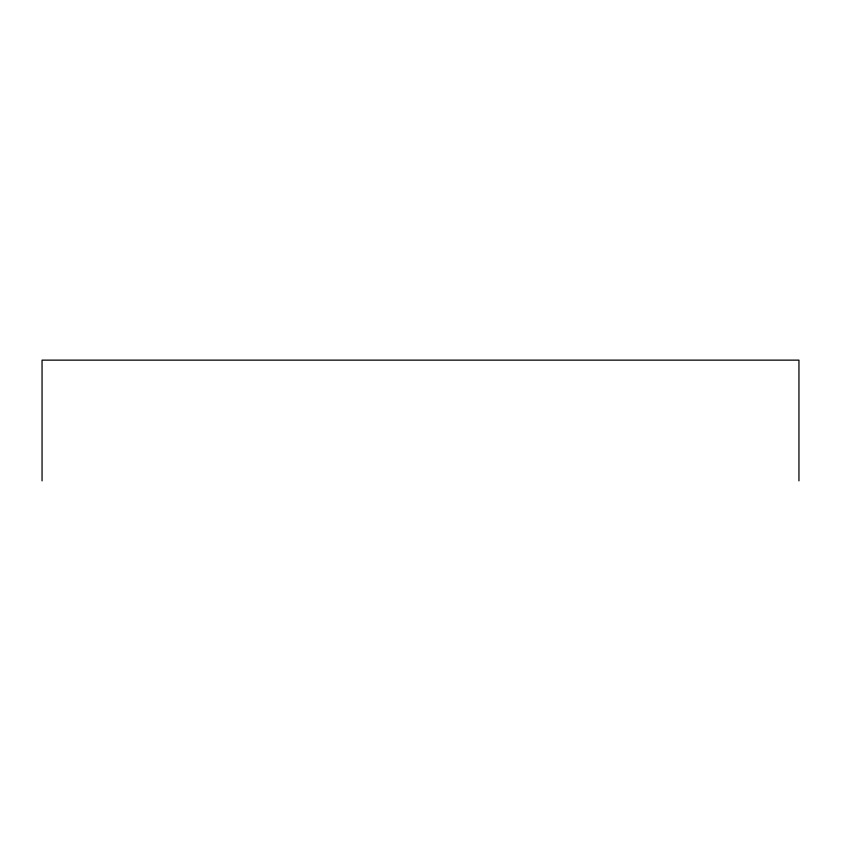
<?xml version="1.0" encoding="UTF-8"?>
<svg xmlns="http://www.w3.org/2000/svg" width="841" height="841" viewBox="0 0 841 841"><rect width="100%" height="100%" fill="white"/><g stroke="black" fill="none" stroke-linecap="round" stroke-linejoin="round"><path stroke-width="1.26" d="M798.95 480.863L798.95 360.137L42.05 360.137L42.05 480.863"/></g></svg>
